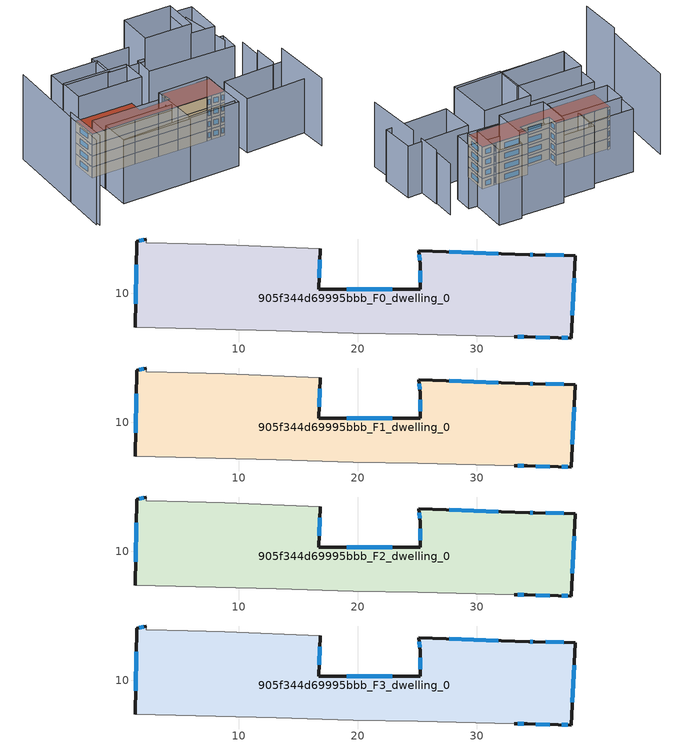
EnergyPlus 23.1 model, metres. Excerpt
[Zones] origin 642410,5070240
905f344d69995bbb_F0_dwelling_0
 floor ground (EU_floor_Construction): 38.24,13.14 37.94,6.23 36.84,6.23 34.23,6.33 33.13,6.33 25.03,6.54 19.62,6.64 13.12,6.84 1.31,7.14 1.41,14.35 2.21,14.55 2.21,14.25 5.72,14.15 8.82,14.05 16.82,13.74 16.72,10.34 25.23,10.34 25.23,12.44 25.13,13.54 34.34,13.24 34.84,13.24 z0
 wall outside (EU_wall_Construction): 33.13,6.33 34.23,6.33 36.84,6.23 37.94,6.23 38.24,13.14 34.84,13.24 34.34,13.24 25.13,13.54 25.23,12.44 25.23,10.34 16.72,10.34 16.82,13.74 / 2.21,14.55 1.41,14.35 1.31,7.14 z0:3
 wall adiabatic (EU_wall_Construction): 16.82,13.74 8.82,14.05 5.72,14.15 2.21,14.25 2.21,14.55 / 1.31,7.14 13.12,6.84 19.62,6.64 25.03,6.54 33.13,6.33 z0:3
 window (EU_Window_Construction): 16.75,11.28 16.8,12.81 / 22.89,10.34 19.06,10.34 / 25.23,11.86 25.23,10.92 / 25.16,13.24 25.2,12.74 / 31.8,13.32 27.66,13.46 / 34.7,13.24 34.47,13.24 / 37.3,13.16 35.77,13.21 / 38.02,8.13 38.16,11.24 / 37.14,6.23 37.64,6.23 / 34.95,6.3 36.12,6.26 / 33.44,6.33 33.93,6.33 / 1.39,12.36 1.34,9.13 / 1.99,14.49 1.63,14.4 z0.83:2.17
905f344d69995bbb_F1_dwelling_0
 floor to 905f344d69995bbb_F0_dwelling_0 (EU_floor_Construction): 38.24,13.14 37.94,6.23 36.84,6.23 34.23,6.33 33.13,6.33 25.03,6.54 19.62,6.64 13.12,6.84 1.31,7.14 1.41,14.35 2.21,14.55 2.21,14.25 5.72,14.15 8.82,14.05 16.82,13.74 16.72,10.34 25.23,10.34 25.23,12.44 25.13,13.54 34.34,13.24 34.84,13.24 z3
 wall outside (EU_wall_Construction): 33.13,6.33 34.23,6.33 36.84,6.23 37.94,6.23 38.24,13.14 34.84,13.24 34.34,13.24 25.13,13.54 25.23,12.44 25.23,10.34 16.72,10.34 16.82,13.74 / 2.21,14.55 1.41,14.35 1.31,7.14 z3:6
 wall adiabatic (EU_wall_Construction): 16.82,13.74 8.82,14.05 5.72,14.15 2.21,14.25 2.21,14.55 / 1.31,7.14 13.12,6.84 19.62,6.64 25.03,6.54 33.13,6.33 z3:6
 window (EU_Window_Construction): 16.75,11.28 16.8,12.81 / 22.89,10.34 19.06,10.34 / 25.23,11.86 25.23,10.92 / 25.16,13.24 25.2,12.74 / 31.8,13.32 27.66,13.46 / 34.7,13.24 34.47,13.24 / 37.3,13.16 35.77,13.21 / 38.02,8.13 38.16,11.24 / 37.14,6.23 37.64,6.23 / 34.95,6.3 36.12,6.26 / 33.44,6.33 33.93,6.33 / 1.39,12.36 1.34,9.13 / 1.99,14.49 1.63,14.4 z3.83:5.17
905f344d69995bbb_F2_dwelling_0
 floor to 905f344d69995bbb_F1_dwelling_0 (EU_floor_Construction): 38.24,13.14 37.94,6.23 36.84,6.23 34.23,6.33 33.13,6.33 25.03,6.54 19.62,6.64 13.12,6.84 1.31,7.14 1.41,14.35 2.21,14.55 2.21,14.25 5.72,14.15 8.82,14.05 16.82,13.74 16.72,10.34 25.23,10.34 25.23,12.44 25.13,13.54 34.34,13.24 34.84,13.24 z6
 wall outside (EU_wall_Construction): 33.13,6.33 34.23,6.33 36.84,6.23 37.94,6.23 38.24,13.14 34.84,13.24 34.34,13.24 25.13,13.54 25.23,12.44 25.23,10.34 16.72,10.34 16.82,13.74 / 2.21,14.55 1.41,14.35 1.31,7.14 z6:9
 wall adiabatic (EU_wall_Construction): 16.82,13.74 8.82,14.05 5.72,14.15 2.21,14.25 2.21,14.55 / 1.31,7.14 13.12,6.84 19.62,6.64 25.03,6.54 33.13,6.33 z6:9
 window (EU_Window_Construction): 16.75,11.28 16.8,12.81 / 22.89,10.34 19.06,10.34 / 25.23,11.86 25.23,10.92 / 25.16,13.24 25.2,12.74 / 31.8,13.32 27.66,13.46 / 34.7,13.24 34.47,13.24 / 37.3,13.16 35.77,13.21 / 38.02,8.13 38.16,11.24 / 37.14,6.23 37.64,6.23 / 34.95,6.3 36.12,6.26 / 33.44,6.33 33.93,6.33 / 1.39,12.36 1.34,9.13 / 1.99,14.49 1.63,14.4 z6.83:8.17
905f344d69995bbb_F3_dwelling_0
 floor to 905f344d69995bbb_F2_dwelling_0 (EU_floor_Construction): 38.24,13.14 37.94,6.23 36.84,6.23 34.23,6.33 33.13,6.33 25.03,6.54 19.62,6.64 13.12,6.84 1.31,7.14 1.41,14.35 2.21,14.55 2.21,14.25 5.72,14.15 8.82,14.05 16.82,13.74 16.72,10.34 25.23,10.34 25.23,12.44 25.13,13.54 34.34,13.24 34.84,13.24 z9
 wall outside (EU_wall_Construction): 33.13,6.33 34.23,6.33 36.84,6.23 37.94,6.23 38.24,13.14 34.84,13.24 34.34,13.24 25.13,13.54 25.23,12.44 25.23,10.34 16.72,10.34 16.82,13.74 / 2.21,14.55 1.41,14.35 1.31,7.14 z9:12
 wall adiabatic (EU_wall_Construction): 16.82,13.74 8.82,14.05 5.72,14.15 2.21,14.25 2.21,14.55 / 1.31,7.14 13.12,6.84 19.62,6.64 25.03,6.54 33.13,6.33 z9:12
 window (EU_Window_Construction): 16.75,11.28 16.8,12.81 / 22.89,10.34 19.06,10.34 / 25.23,11.86 25.23,10.92 / 25.16,13.24 25.2,12.74 / 31.8,13.32 27.66,13.46 / 34.7,13.24 34.47,13.24 / 37.3,13.16 35.77,13.21 / 38.02,8.13 38.16,11.24 / 37.14,6.23 37.64,6.23 / 34.95,6.3 36.12,6.26 / 33.44,6.33 33.93,6.33 / 1.39,12.36 1.34,9.13 / 1.99,14.49 1.63,14.4 z9.83:11.17
 roof outside (EU_roof_Construction): 37.94,6.23 38.24,13.14 34.84,13.24 34.34,13.24 25.13,13.54 25.23,12.44 25.23,10.34 16.72,10.34 16.82,13.74 8.82,14.05 5.72,14.15 2.21,14.25 2.21,14.55 1.41,14.35 1.31,7.14 13.12,6.84 19.62,6.64 25.03,6.54 33.13,6.33 34.23,6.33 36.84,6.23 z12
shading: -7.37,23.3 -9.7,-11.01 z0:23; 15.13,20.55 2.52,21.05 / 2.52,21.05 2.74,26.64 / 2.74,26.64 15.35,26.14 / 15.35,26.14 15.13,20.55 z0:17.9; -8.9,0.84 -9.1,-11.67 z0:24.4; 1.1,-6.57 32.53,-6.28 z0:17.4; 1.21,1.34 19.72,0.88 / 19.72,0.88 19.52,-7.07 / 19.52,-7.07 1.01,-6.61 / 1.01,-6.61 1.21,1.34 z0:17.2; 54.24,-10.39 53.92,6.09 z0:18.5; 19.5,-7.07 19.63,6.64 / 19.63,6.64 33.14,6.51 / 33.14,6.51 33.01,-7.2 / 33.01,-7.2 19.5,-7.07 z0:17.5; 55.75,-3.08 37.93,-3.27 / 37.93,-3.27 37.83,6.23 / 37.83,6.23 55.64,6.42 / 55.64,6.42 55.75,-3.08 z0:14.7; 19.53,0.88 1.17,1.34 / 1.17,1.34 1.31,7.14 / 1.31,7.14 19.67,6.69 / 19.67,6.69 19.53,0.88 z0:15.6; 51.55,6.13 51.55,12.73 z0:15.5; 51.31,12.74 51.55,18.94 z0:14.6; 22.71,15.22 23.06,20.6 / 23.06,20.6 46.19,19.12 / 46.19,19.12 45.85,13.74 / 45.85,13.74 22.71,15.22 z0:18.1; 19.52,13.65 2.2,14.25 / 2.2,14.25 2.44,21.05 / 2.44,21.05 19.76,20.46 / 19.76,20.46 19.52,13.65 z0:18.4; 25.13,27.45 24.83,20.05 / 24.83,20.05 14.69,20.46 / 14.69,20.46 15,27.86 / 15,27.86 25.13,27.45 z0:17.7; 37.46,19.54 24.83,20.05 / 24.83,20.05 25.22,29.56 / 25.22,29.56 37.84,29.05 / 37.84,29.05 37.46,19.54 z0:24; 43.85,19.24 37.34,19.54 / 37.34,19.54 37.83,30 / 37.83,30 44.33,29.7 / 44.33,29.7 43.85,19.24 z0:21.4; 44.3,15.73 42.51,29.56 z0:19.2
[Building]
EU S2 Campaign: North Axis=0; Terrain=City; Solar Distribution=FullExterior
[Site:Location]
Lyon-Bron: Latitude=45.75; Longitude=5; Time Zone=1; Elevation=198
[SizingPeriod:WeatherFileDays]
AnnualSizingPeriod: Begin Month=1; Begin Day of Month=1; End Month=12; End Day of Month=31; Day of Week for Start Day=Monday; Use Weather File Daylight Saving Period=No; Use Weather File Rain and Snow Indicators=No
[MATERIAL]
EU_InternalMass_Material: Roughness=MediumRough; Thickness=0.1; Conductivity=1; Density=1800; Specific Heat=900; Thermal Absorptance=0.9; Solar Absorptance=0.7; Visible Absorptance=0.7
[MATERIAL:NOMASS] Roughness=MediumRough; Thermal Absorptance=0.9; Solar Absorptance=0.7; Visible Absorptance=0.7
Name | Thermal Resistance
EU_wall_NoMass | 0.87146
EU_roof_NoMass | 0.842276
EU_floor_NoMass | 0.496999
[WINDOWMATERIAL:SIMPLEGLAZINGSYSTEM]
EU_Window_SimpleGlazing: UFactor=2.2525; Solar Heat Gain Coefficient=0.76; Visible Transmittance=0.76
[CONSTRUCTION]
EU_wall_Construction: EU_wall_NoMass
EU_roof_Construction: EU_roof_NoMass
EU_floor_Construction: EU_floor_NoMass
EU_InternalMass_Construction: EU_InternalMass_Material
EU_Window_Construction: EU_Window_SimpleGlazing
[ZONE] Type=1; Multiplier=1; Ceiling Height=autocalculate; Floor Area=autocalculate; Part of Total Floor Area=Yes
Name | Volume
905f344d69995bbb_F0_dwelling_0 | 690.971
905f344d69995bbb_F1_dwelling_0; 905f344d69995bbb_F2_dwelling_0; 905f344d69995bbb_F3_dwelling_0 | 690.972
[INTERNALMASS] Construction=EU_InternalMass_Construction; Surface Area=230.323
Name | Zone or ZoneList
905f344d69995bbb_F0_dwelling_0_EU_InternalMass | 905f344d69995bbb_F0_dwelling_0
905f344d69995bbb_F1_dwelling_0_EU_InternalMass | 905f344d69995bbb_F1_dwelling_0
905f344d69995bbb_F2_dwelling_0_EU_InternalMass | 905f344d69995bbb_F2_dwelling_0
905f344d69995bbb_F3_dwelling_0_EU_InternalMass | 905f344d69995bbb_F3_dwelling_0
[OTHEREQUIPMENT] Fuel Type=Electricity; Design Level Calculation Method=Watts/Area; Power per Zone Floor Area=1; Fraction Latent=0; Fraction Radiant=0; Fraction Lost=0; Carbon Dioxide Generation Rate=0; EndUse Subcategory=EU_Step8_InternalGains
Name | Zone or ZoneList or Space or SpaceList | Schedule
EU_Step8_InternalGain_905f344d69995bbb_F0_dwelling_0_f000 | 905f344d69995bbb_F0_dwelling_0 | EU_Step8_GainSchedule_905f344d69995bbb_F0_dwelling_0_f000
EU_Step8_InternalGain_905f344d69995bbb_F1_dwelling_0_f000 | 905f344d69995bbb_F1_dwelling_0 | EU_Step8_GainSchedule_905f344d69995bbb_F1_dwelling_0_f000
EU_Step8_InternalGain_905f344d69995bbb_F2_dwelling_0_f000 | 905f344d69995bbb_F2_dwelling_0 | EU_Step8_GainSchedule_905f344d69995bbb_F2_dwelling_0_f000
EU_Step8_InternalGain_905f344d69995bbb_F3_dwelling_0_f000 | 905f344d69995bbb_F3_dwelling_0 | EU_Step8_GainSchedule_905f344d69995bbb_F3_dwelling_0_f000
[ZONEVENTILATION:DESIGNFLOWRATE] Schedule=EU_AlwaysOn; Design Flow Rate Calculation Method=AirChanges/Hour; Air Changes per Hour=0.425; Ventilation Type=Natural; Fan Pressure Rise=0; Fan Total Efficiency=1; Constant Term Coefficient=1; Temperature Term Coefficient=0; Velocity Term Coefficient=0; Velocity Squared Term Coefficient=0; Minimum Indoor Temperature=-100; Maximum Indoor Temperature=100; Delta Temperature=-100; Minimum Outdoor Temperature=-100; Maximum Outdoor Temperature=100; Maximum Wind Speed=40
Name | Zone or ZoneList or Space or SpaceList
EU_ConstantAir_905f344d69995bbb_F0_dwelling_0 | 905f344d69995bbb_F0_dwelling_0
EU_ConstantAir_905f344d69995bbb_F1_dwelling_0 | 905f344d69995bbb_F1_dwelling_0
EU_ConstantAir_905f344d69995bbb_F2_dwelling_0 | 905f344d69995bbb_F2_dwelling_0
EU_ConstantAir_905f344d69995bbb_F3_dwelling_0 | 905f344d69995bbb_F3_dwelling_0
[HVACTEMPLATE:THERMOSTAT] Constant Heating Setpoint=20; Constant Cooling Setpoint=50
EU_HeatOnly_905f344d69995bbb_F0_dwelling_0; EU_HeatOnly_905f344d69995bbb_F1_dwelling_0; EU_HeatOnly_905f344d69995bbb_F2_dwelling_0; EU_HeatOnly_905f344d69995bbb_F3_dwelling_0
[HVACTEMPLATE:ZONE:IDEALLOADSAIRSYSTEM] System Availability Schedule=EU_AlwaysOn; Maximum Heating Supply Air Temperature=50; Minimum Cooling Supply Air Temperature=13; Maximum Heating Supply Air Humidity Ratio=0.0156; Minimum Cooling Supply Air Humidity Ratio=0.0077; Heating Limit=NoLimit; Cooling Limit=NoLimit; Heating Availability Schedule=EU_AlwaysOn; Cooling Availability Schedule=EU_CoolingOff; Dehumidification Control Type=ConstantSensibleHeatRatio; Cooling Sensible Heat Ratio=0.7; Dehumidification Setpoint=60; Humidification Control Type=None; Humidification Setpoint=30; Outdoor Air Method=None; Outdoor Air Flow Rate per Person=0.00944; Outdoor Air Flow Rate per Zone Floor Area=0; Outdoor Air Flow Rate per Zone=0; Demand Controlled Ventilation Type=None; Outdoor Air Economizer Type=NoEconomizer; Heat Recovery Type=None; Sensible Heat Recovery Effectiveness=0.7; Latent Heat Recovery Effectiveness=0.65
Name | Template Thermostat
905f344d69995bbb_F0_dwelling_0 | EU_HeatOnly_905f344d69995bbb_F0_dwelling_0
905f344d69995bbb_F1_dwelling_0 | EU_HeatOnly_905f344d69995bbb_F1_dwelling_0
905f344d69995bbb_F2_dwelling_0 | EU_HeatOnly_905f344d69995bbb_F2_dwelling_0
905f344d69995bbb_F3_dwelling_0 | EU_HeatOnly_905f344d69995bbb_F3_dwelling_0
[SIZING:ZONE] Zone Cooling Design Supply Air Temperature Input Method=SupplyAirTemperature; Zone Cooling Design Supply Air Temperature=13; Zone Heating Design Supply Air Temperature Input Method=SupplyAirTemperature; Zone Heating Design Supply Air Temperature=50; Zone Cooling Design Supply Air Humidity Ratio=0.008; Zone Heating Design Supply Air Humidity Ratio=0.008; Cooling Design Air Flow Method=DesignDay; Cooling Design Air Flow Rate=0; Cooling Minimum Air Flow per Zone Floor Area=0.000762; Cooling Minimum Air Flow=0; Cooling Minimum Air Flow Fraction=0.2; Heating Design Air Flow Method=DesignDay; Heating Design Air Flow Rate=0; Heating Maximum Air Flow per Zone Floor Area=0.002032; Heating Maximum Air Flow=0.141576; Heating Maximum Air Flow Fraction=0.3; Account for Dedicated Outdoor Air System=No; Dedicated Outdoor Air System Control Strategy=NeutralSupplyAir; Dedicated Outdoor Air Low Setpoint Temperature for Design=autosize; Dedicated Outdoor Air High Setpoint Temperature for Design=autosize; Zone Load Sizing Method=Sensible Load Only No Latent Load; Zone Latent Cooling Design Supply Air Humidity Ratio Input Method=HumidityRatioDifference; Zone Cooling Design Supply Air Humidity Ratio Difference=0.005; Zone Latent Heating Design Supply Air Humidity Ratio Input Method=HumidityRatioDifference; Zone Humidification Design Supply Air Humidity Ratio Difference=0.005
905f344d69995bbb_F0_dwelling_0; 905f344d69995bbb_F1_dwelling_0; 905f344d69995bbb_F2_dwelling_0; 905f344d69995bbb_F3_dwelling_0
[SCHEDULE:CONSTANT]
Name | Hourly Value
EU_AlwaysOn | 1
EU_CoolingOff | 0
[SCHEDULE:FILE] Column Number=1; Rows to Skip at Top=0; Number of Hours of Data=8760; Column Separator=Comma; Interpolate to Timestep=No; Minutes per Item=60; Adjust Schedule for Daylight Savings=Yes
Name | File
EU_Step8_GainSchedule_905f344d69995bbb_F0_dwelling_0_f000 | ../../schedules/905f344d69995bbb/905f344d69995bbb_F0_dwelling_0_f000_gain.csv
EU_Step8_GainSchedule_905f344d69995bbb_F1_dwelling_0_f000 | ../../schedules/905f344d69995bbb/905f344d69995bbb_F1_dwelling_0_f000_gain.csv
EU_Step8_GainSchedule_905f344d69995bbb_F2_dwelling_0_f000 | ../../schedules/905f344d69995bbb/905f344d69995bbb_F2_dwelling_0_f000_gain.csv
EU_Step8_GainSchedule_905f344d69995bbb_F3_dwelling_0_f000 | ../../schedules/905f344d69995bbb/905f344d69995bbb_F3_dwelling_0_f000_gain.csv
